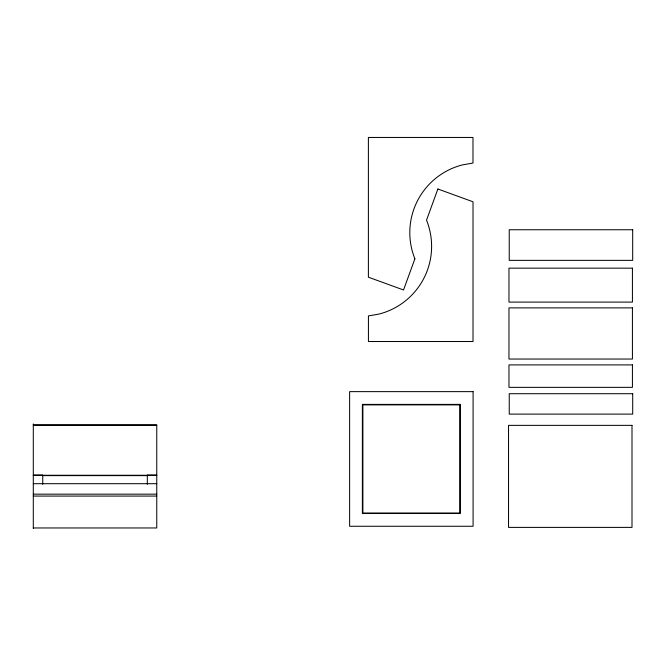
<?xml version="1.0" encoding="UTF-8"?>
<svg xmlns="http://www.w3.org/2000/svg" width="666" height="666" viewBox="0 0 666 666"><rect width="100%" height="100%" fill="white"/><g stroke="black" fill="none" stroke-linecap="round" stroke-linejoin="round"><path stroke-width="1" d="M33.3 424.883L156.76 424.883L156.76 527.963L33.3 527.963M33.3 425.233L156.76 425.233M33.3 475.124L42.741 475.124M147.319 475.124L156.76 475.124M33.3 475.266L156.76 475.266M42.641 475.616L147.419 475.616M33.3 483.691L156.76 483.691M33.3 494.164L156.76 494.164M33.3 496.078L156.76 496.078M147.319 475.266L147.319 484.307M42.741 475.266L42.741 484.307M33.3 423.959L33.3 528.546M437.87 188.994L426.523 220.155A69.913 69.913 0 0 1 379.079 314.052L368.431 315.934L368.431 341.516L473.01 341.516L473.01 201.781L437.87 188.994M414.876 258.824L403.538 289.985L368.39 277.189L368.39 137.454L472.977 137.454L472.977 163.045L462.321 164.927A69.913 69.913 0 0 0 414.893 258.816M632.692 229.745L509.232 229.745L509.232 260.356L632.692 260.356L632.692 229.745M632.425 268.165L508.966 268.165L508.966 302.098L632.425 302.098L632.425 268.165M632.425 307.875L508.966 307.875L508.966 359.041L632.425 359.041L632.425 307.875M632.425 364.901L508.966 364.901L508.966 387.346L632.425 387.346L632.425 364.901M473.085 391.633L349.625 391.633L349.625 526.265L473.085 526.265L473.085 391.633M632.7 393.714L509.24 393.714L509.24 414.119L632.7 414.119L632.7 393.714M460.331 404.387L362.379 404.387L362.379 513.511L460.331 513.511L460.331 404.387M459.823 404.895L362.887 404.895L362.887 513.003L459.823 513.003L459.823 404.895M632.001 425.358L508.541 425.358L508.541 527.389L632.001 527.389L632.001 425.358"/></g></svg>
